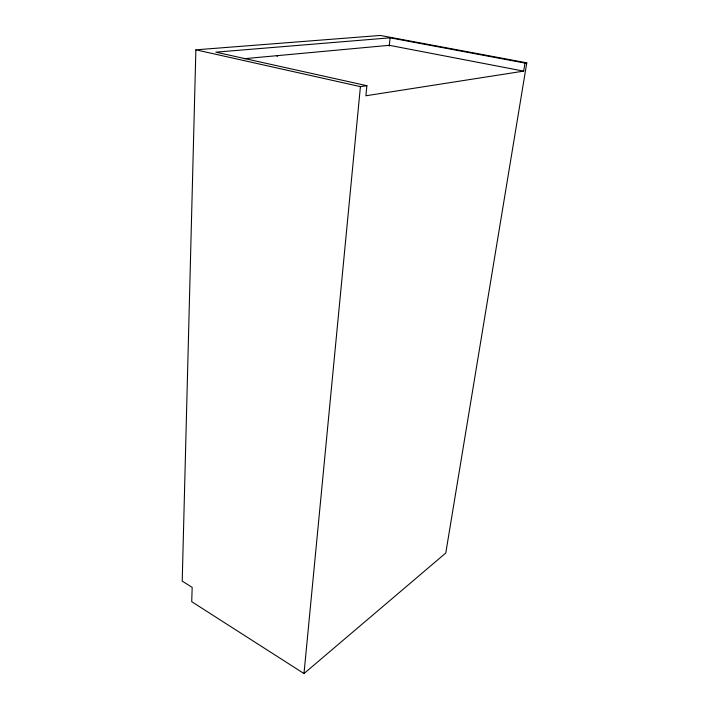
<?xml version="1.0" encoding="UTF-8"?>
<svg xmlns="http://www.w3.org/2000/svg" width="709" height="709" viewBox="0 0 709 709"><rect width="100%" height="100%" fill="white"/><g stroke="black" fill="none" stroke-linecap="round" stroke-linejoin="round"><path stroke-width="1.06" d="M195.87 49.834L182.213 581.114L192.174 587.38L191.722 601.684L303.993 673.55L445.775 553.029L526.787 62.826L380.325 35.45L195.87 49.834L360.42 86.622L366.89 85.7L365.888 95.777L523.659 71.13L524.988 63.083L526.787 62.826M277.175 56.587L277.228 55.656M303.993 673.55L360.42 86.622M389.223 46.112L390.11 37.825L524.988 63.083M244.162 58.705L389.312 45.305L523.659 71.13M390.11 37.825L215.82 52.156L366.89 85.7"/></g></svg>
